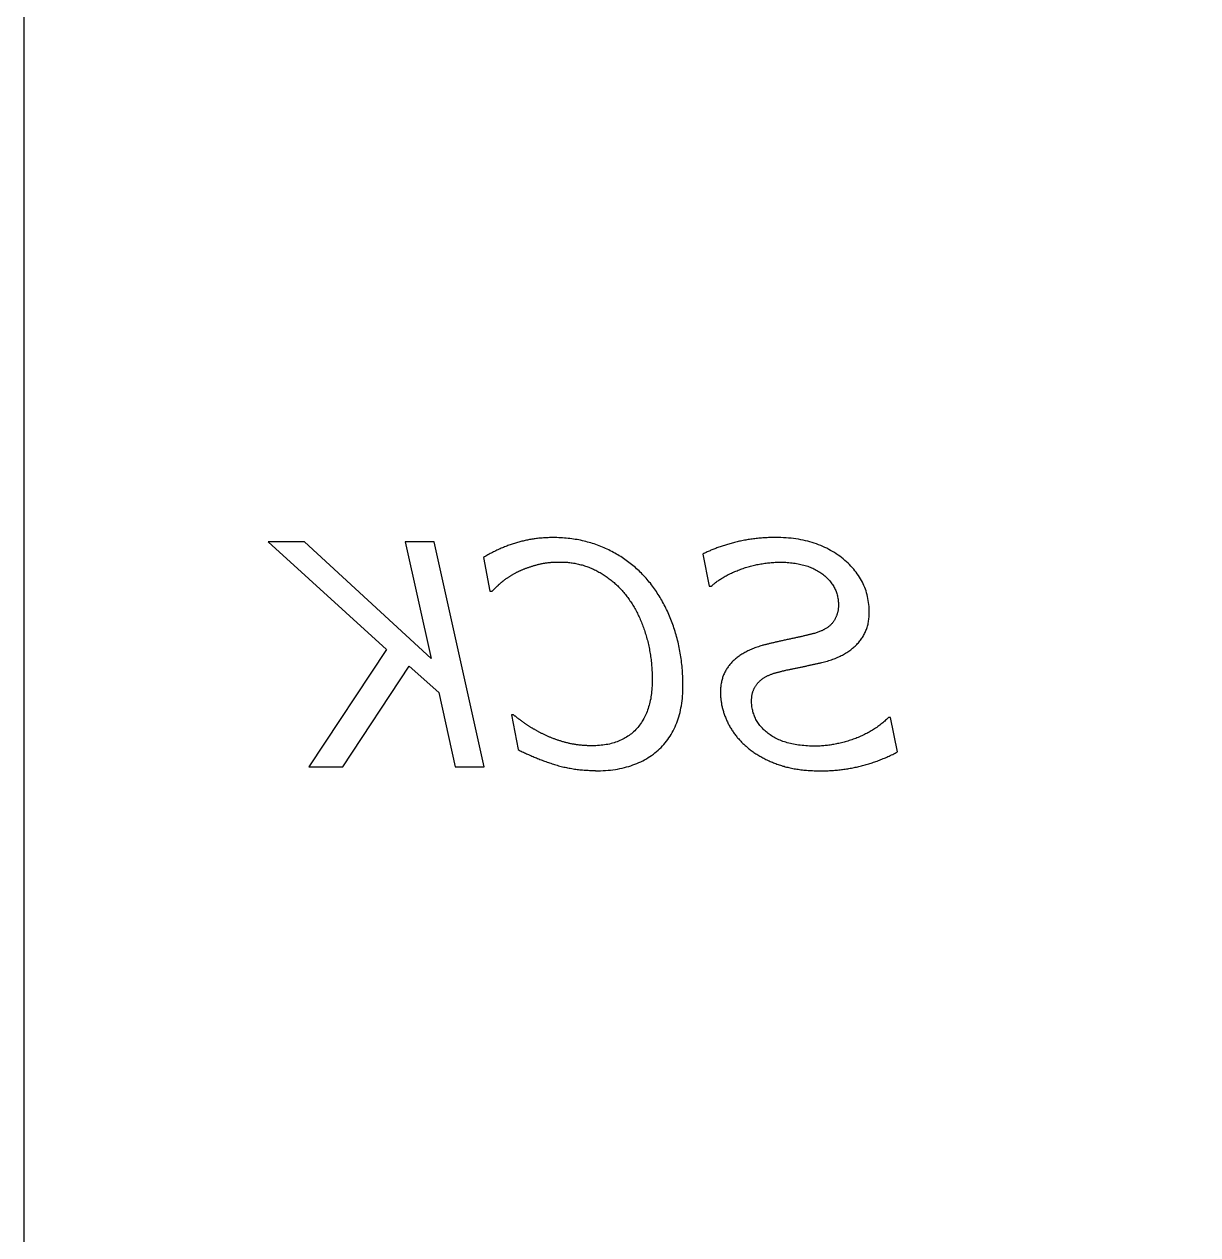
# Model space of a CAD drawing. Extents: x 0.1 to 5.4, y -0.8 to 9.9.
# Drawn here: x 0.074 to 2.662, y 4.588 to 7.257 of the extents above; entities that cross this region are included whole.
import ezdxf

# ---------------------------------------------------------------- set-up
doc = ezdxf.new("R2010")
doc.units = 0
doc.layers.add('CAPA_1', color=7, linetype='CONTINUOUS')

msp = doc.modelspace()

# ---------------------------------------------------------------- linework, layer by layer
at = {"layer": 'CAPA_1', "color": 7}
for points in [[(0.0738, 9.9262), (2.728, 9.9262), (2.728, 0.0738), (0.0738, 0.0738)], [(0.7016, 5.6199), (0.7763, 5.6199), (0.9229, 5.8416), (0.9881, 5.7839), (1.0241, 5.6199), (1.088, 5.6199), (0.9782, 6.1162), (0.9143, 6.1162), (0.9718, 5.8586), (0.6923, 6.1162), (0.6119, 6.1162), (0.8728, 5.8786)]]:
    msp.add_lwpolyline(points, close=True, dxfattribs=at)
for points in [[(1.1621, 6.1146), (1.1597, 6.1139), (1.1574, 6.1132), (1.155, 6.1124), (1.1526, 6.1117), (1.1502, 6.1109), (1.1478, 6.1101), (1.1454, 6.1093), (1.143, 6.1084), (1.1406, 6.1075), (1.1382, 6.1066), (1.1358, 6.1057), (1.1334, 6.1047), (1.131, 6.1037), (1.1285, 6.1027), (1.1261, 6.1017), (1.1237, 6.1006), (1.1213, 6.0995), (1.1188, 6.0984), (1.1164, 6.0973), (1.1139, 6.0961), (1.1115, 6.0949), (1.109, 6.0937), (1.1066, 6.0924), (1.1041, 6.0912), (1.1016, 6.0899), (1.0992, 6.0886), (1.0967, 6.0872), (1.0942, 6.0858), (1.0917, 6.0844), (1.0892, 6.083), (1.0867, 6.0816)], [(1.24, 6.1252), (1.2374, 6.1252), (1.2347, 6.1251), (1.2321, 6.1251), (1.2295, 6.125), (1.2269, 6.1249), (1.2243, 6.1248), (1.2217, 6.1246), (1.2191, 6.1245), (1.2165, 6.1243), (1.2139, 6.1241), (1.2114, 6.1238), (1.2088, 6.1236), (1.2063, 6.1233), (1.2037, 6.123), (1.2012, 6.1227), (1.1987, 6.1224), (1.1962, 6.122), (1.1937, 6.1216), (1.1912, 6.1212), (1.1887, 6.1208), (1.1863, 6.1203), (1.1838, 6.1198), (1.1814, 6.1193), (1.1789, 6.1188), (1.1765, 6.1183), (1.1741, 6.1177), (1.1717, 6.1171), (1.1693, 6.1165), (1.1669, 6.1159), (1.1645, 6.1152), (1.1621, 6.1146)], [(1.3598, 6.0995), (1.3563, 6.1012), (1.3528, 6.1027), (1.3493, 6.1043), (1.3457, 6.1057), (1.3422, 6.1071), (1.3386, 6.1085), (1.3349, 6.1098), (1.3313, 6.1111), (1.3276, 6.1123), (1.3239, 6.1134), (1.3201, 6.1145), (1.3164, 6.1155), (1.3126, 6.1165), (1.3088, 6.1175), (1.305, 6.1184), (1.3011, 6.1192), (1.2972, 6.12), (1.2933, 6.1207), (1.2893, 6.1213), (1.2854, 6.122), (1.2814, 6.1225), (1.2774, 6.123), (1.2733, 6.1235), (1.2693, 6.1239), (1.2652, 6.1242), (1.261, 6.1245), (1.2569, 6.1248), (1.2527, 6.1249), (1.2485, 6.1251), (1.2443, 6.1252), (1.24, 6.1252)], [(1.6408, 6.1144), (1.6382, 6.1137), (1.6356, 6.113), (1.633, 6.1123), (1.6305, 6.1115), (1.6279, 6.1108), (1.6254, 6.1101), (1.6229, 6.1093), (1.6205, 6.1086), (1.6181, 6.1078), (1.6156, 6.1071), (1.6133, 6.1063), (1.6109, 6.1055), (1.6086, 6.1047), (1.6062, 6.1039), (1.604, 6.1031), (1.6017, 6.1023), (1.5994, 6.1015), (1.5972, 6.1006), (1.595, 6.0998), (1.5929, 6.0989), (1.5907, 6.0981), (1.5886, 6.0972), (1.5865, 6.0963), (1.5844, 6.0955), (1.5824, 6.0946), (1.5803, 6.0937), (1.5783, 6.0927), (1.5764, 6.0918), (1.5744, 6.0909), (1.5725, 6.09), (1.5706, 6.089)], [(1.7312, 6.1254), (1.728, 6.1254), (1.7248, 6.1253), (1.7216, 6.1253), (1.7185, 6.1252), (1.7154, 6.1251), (1.7123, 6.125), (1.7092, 6.1248), (1.7061, 6.1247), (1.7031, 6.1245), (1.7, 6.1242), (1.697, 6.124), (1.694, 6.1237), (1.691, 6.1234), (1.6881, 6.1231), (1.6852, 6.1228), (1.6822, 6.1224), (1.6793, 6.1221), (1.6765, 6.1217), (1.6736, 6.1212), (1.6708, 6.1208), (1.668, 6.1203), (1.6652, 6.1198), (1.6624, 6.1193), (1.6596, 6.1188), (1.6569, 6.1182), (1.6541, 6.1176), (1.6514, 6.117), (1.6488, 6.1164), (1.6461, 6.1157), (1.6434, 6.1151), (1.6408, 6.1144)], [(1.8803, 6.0781), (1.8766, 6.0811), (1.8727, 6.084), (1.8688, 6.0868), (1.8649, 6.0895), (1.8608, 6.0921), (1.8567, 6.0946), (1.8525, 6.097), (1.8483, 6.0993), (1.8439, 6.1016), (1.8396, 6.1037), (1.8351, 6.1057), (1.8306, 6.1076), (1.826, 6.1094), (1.8213, 6.1112), (1.8165, 6.1128), (1.8117, 6.1143), (1.8069, 6.1157), (1.8019, 6.1171), (1.7969, 6.1183), (1.7918, 6.1194), (1.7866, 6.1205), (1.7814, 6.1214), (1.7761, 6.1222), (1.7707, 6.123), (1.7653, 6.1236), (1.7598, 6.1242), (1.7542, 6.1246), (1.7486, 6.1249), (1.7428, 6.1252), (1.7371, 6.1253), (1.7312, 6.1254)], [(1.4502, 6.0302), (1.4478, 6.033), (1.4454, 6.0358), (1.4429, 6.0385), (1.4404, 6.0412), (1.4379, 6.0439), (1.4353, 6.0465), (1.4327, 6.0491), (1.4301, 6.0517), (1.4274, 6.0542), (1.4247, 6.0566), (1.422, 6.0591), (1.4192, 6.0615), (1.4164, 6.0638), (1.4135, 6.0661), (1.4107, 6.0684), (1.4077, 6.0706), (1.4048, 6.0728), (1.4018, 6.075), (1.3988, 6.0771), (1.3957, 6.0792), (1.3926, 6.0812), (1.3895, 6.0833), (1.3864, 6.0852), (1.3832, 6.0871), (1.3799, 6.089), (1.3767, 6.0909), (1.3734, 6.0927), (1.37, 6.0945), (1.3666, 6.0962), (1.3632, 6.0979), (1.3598, 6.0995)], [(1.5706, 6.089), (1.5849, 6.018), (1.5894, 6.018)], [(1.0867, 6.0816), (1.1011, 6.0069), (1.1059, 6.0069)], [(1.1592, 6.0483), (1.1604, 6.0488), (1.1615, 6.0494), (1.1627, 6.05), (1.1639, 6.0506), (1.1651, 6.0512), (1.1663, 6.0517), (1.1675, 6.0523), (1.1687, 6.0528), (1.17, 6.0534), (1.1713, 6.0539), (1.1725, 6.0545), (1.1738, 6.055), (1.1751, 6.0556), (1.1765, 6.0561), (1.1778, 6.0566), (1.1791, 6.0571), (1.1805, 6.0576), (1.1819, 6.0581), (1.1833, 6.0586), (1.1847, 6.0591), (1.1861, 6.0596), (1.1875, 6.0601), (1.189, 6.0606), (1.1904, 6.0611), (1.1919, 6.0616), (1.1934, 6.062), (1.1949, 6.0625), (1.1964, 6.0629), (1.198, 6.0634), (1.1995, 6.0638), (1.2011, 6.0643)], [(1.2011, 6.0643), (1.2026, 6.0647), (1.2042, 6.0652), (1.2058, 6.0656), (1.2074, 6.066), (1.209, 6.0664), (1.2107, 6.0668), (1.2123, 6.0672), (1.2139, 6.0675), (1.2156, 6.0678), (1.2173, 6.0682), (1.2189, 6.0685), (1.2206, 6.0688), (1.2223, 6.069), (1.224, 6.0693), (1.2258, 6.0695), (1.2275, 6.0698), (1.2292, 6.07), (1.231, 6.0702), (1.2327, 6.0704), (1.2345, 6.0705), (1.2363, 6.0707), (1.2381, 6.0708), (1.2399, 6.071), (1.2417, 6.0711), (1.2435, 6.0712), (1.2454, 6.0713), (1.2472, 6.0713), (1.2491, 6.0714), (1.2509, 6.0714), (1.2528, 6.0714), (1.2547, 6.0714)], [(1.2547, 6.0714), (1.2576, 6.0714), (1.2605, 6.0714), (1.2633, 6.0713), (1.2661, 6.0711), (1.269, 6.0709), (1.2718, 6.0707), (1.2745, 6.0704), (1.2773, 6.0701), (1.2801, 6.0698), (1.2828, 6.0694), (1.2855, 6.069), (1.2882, 6.0685), (1.2909, 6.068), (1.2936, 6.0674), (1.2963, 6.0669), (1.2989, 6.0662), (1.3015, 6.0655), (1.3042, 6.0648), (1.3068, 6.0641), (1.3094, 6.0633), (1.3119, 6.0624), (1.3145, 6.0616), (1.317, 6.0606), (1.3195, 6.0597), (1.3221, 6.0587), (1.3245, 6.0576), (1.327, 6.0566), (1.3295, 6.0554), (1.3319, 6.0543), (1.3344, 6.0531), (1.3368, 6.0518)], [(1.6542, 6.0553), (1.6569, 6.0563), (1.6597, 6.0573), (1.6624, 6.0582), (1.6651, 6.0591), (1.6678, 6.0599), (1.6706, 6.0608), (1.6734, 6.0616), (1.6761, 6.0623), (1.6789, 6.0631), (1.6817, 6.0638), (1.6845, 6.0644), (1.6873, 6.0651), (1.6901, 6.0657), (1.6929, 6.0662), (1.6958, 6.0668), (1.6986, 6.0673), (1.7015, 6.0677), (1.7043, 6.0682), (1.7072, 6.0686), (1.7101, 6.069), (1.713, 6.0693), (1.7159, 6.0696), (1.7188, 6.0699), (1.7217, 6.0701), (1.7246, 6.0703), (1.7276, 6.0705), (1.7305, 6.0707), (1.7335, 6.0708), (1.7364, 6.0709), (1.7394, 6.0709), (1.7424, 6.0709)], [(1.7424, 6.0709), (1.7461, 6.0709), (1.7498, 6.0708), (1.7534, 6.0707), (1.757, 6.0705), (1.7605, 6.0702), (1.764, 6.0699), (1.7674, 6.0696), (1.7708, 6.0692), (1.7742, 6.0687), (1.7775, 6.0682), (1.7807, 6.0676), (1.7839, 6.0669), (1.787, 6.0662), (1.7901, 6.0655), (1.7932, 6.0647), (1.7962, 6.0638), (1.7991, 6.0629), (1.802, 6.0619), (1.8049, 6.0609), (1.8077, 6.0598), (1.8104, 6.0587), (1.8131, 6.0575), (1.8158, 6.0563), (1.8184, 6.055), (1.821, 6.0536), (1.8235, 6.0522), (1.8259, 6.0507), (1.8284, 6.0492), (1.8307, 6.0476), (1.833, 6.046), (1.8353, 6.0443)], [(1.9378, 5.9601), (1.9378, 5.9646), (1.9376, 5.9692), (1.9373, 5.9736), (1.9369, 5.978), (1.9363, 5.9824), (1.9357, 5.9867), (1.9349, 5.9909), (1.934, 5.9951), (1.933, 5.9993), (1.9318, 6.0034), (1.9306, 6.0075), (1.9292, 6.0115), (1.9277, 6.0154), (1.9261, 6.0193), (1.9244, 6.0232), (1.9225, 6.027), (1.9205, 6.0307), (1.9184, 6.0344), (1.9162, 6.0381), (1.9139, 6.0417), (1.9114, 6.0453), (1.9089, 6.0488), (1.9062, 6.0522), (1.9034, 6.0556), (1.9004, 6.059), (1.8974, 6.0623), (1.8942, 6.0656), (1.8909, 6.0688), (1.8875, 6.0719), (1.884, 6.075), (1.8803, 6.0781)], [(1.1273, 6.0272), (1.128, 6.0278), (1.1287, 6.0284), (1.1294, 6.029), (1.1302, 6.0296), (1.131, 6.0302), (1.1318, 6.0309), (1.1326, 6.0315), (1.1335, 6.0321), (1.1343, 6.0328), (1.1352, 6.0334), (1.1361, 6.0341), (1.1371, 6.0347), (1.138, 6.0354), (1.139, 6.0361), (1.14, 6.0367), (1.1411, 6.0374), (1.1421, 6.0381), (1.1432, 6.0388), (1.1443, 6.0395), (1.1454, 6.0402), (1.1466, 6.0409), (1.1477, 6.0416), (1.1489, 6.0423), (1.1501, 6.043), (1.1514, 6.0438), (1.1526, 6.0445), (1.1539, 6.0452), (1.1552, 6.046), (1.1565, 6.0467), (1.1579, 6.0475), (1.1592, 6.0483)], [(1.3368, 6.0518), (1.3392, 6.0506), (1.3416, 6.0493), (1.3439, 6.0479), (1.3463, 6.0466), (1.3486, 6.0452), (1.3509, 6.0438), (1.3532, 6.0423), (1.3554, 6.0408), (1.3577, 6.0393), (1.3599, 6.0377), (1.3621, 6.0361), (1.3642, 6.0345), (1.3664, 6.0329), (1.3685, 6.0312), (1.3706, 6.0295), (1.3727, 6.0277), (1.3748, 6.0259), (1.3768, 6.0241), (1.3789, 6.0223), (1.3809, 6.0204), (1.3829, 6.0185), (1.3848, 6.0165), (1.3868, 6.0145), (1.3887, 6.0125), (1.3906, 6.0105), (1.3925, 6.0084), (1.3944, 6.0063), (1.3962, 6.0041), (1.398, 6.0019), (1.3998, 5.9997), (1.4016, 5.9975)], [(1.5894, 6.018), (1.5909, 6.0194), (1.5924, 6.0208), (1.594, 6.0222), (1.5956, 6.0235), (1.5972, 6.0248), (1.5989, 6.0262), (1.6006, 6.0275), (1.6024, 6.0288), (1.6042, 6.0301), (1.6061, 6.0314), (1.608, 6.0326), (1.6099, 6.0339), (1.6119, 6.0351), (1.6139, 6.0363), (1.6159, 6.0376), (1.618, 6.0388), (1.6201, 6.04), (1.6223, 6.0411), (1.6245, 6.0423), (1.6268, 6.0435), (1.6291, 6.0446), (1.6314, 6.0457), (1.6338, 6.0468), (1.6362, 6.0479), (1.6386, 6.049), (1.6411, 6.0501), (1.6437, 6.0512), (1.6463, 6.0522), (1.6489, 6.0533), (1.6515, 6.0543), (1.6542, 6.0553)], [(1.8353, 6.0443), (1.8375, 6.0425), (1.8396, 6.0408), (1.8417, 6.039), (1.8436, 6.0372), (1.8455, 6.0353), (1.8474, 6.0334), (1.8491, 6.0315), (1.8508, 6.0296), (1.8524, 6.0276), (1.854, 6.0256), (1.8554, 6.0235), (1.8568, 6.0215), (1.8582, 6.0194), (1.8594, 6.0173), (1.8606, 6.0151), (1.8617, 6.0129), (1.8628, 6.0107), (1.8637, 6.0085), (1.8646, 6.0062), (1.8655, 6.0039), (1.8662, 6.0016), (1.8669, 5.9992), (1.8675, 5.9968), (1.868, 5.9944), (1.8685, 5.992), (1.8689, 5.9895), (1.8692, 5.987), (1.8695, 5.9844), (1.8697, 5.9819), (1.8698, 5.9793), (1.8698, 5.9766)], [(1.1059, 6.0069), (1.1066, 6.0076), (1.1073, 6.0083), (1.1079, 6.009), (1.1086, 6.0097), (1.1093, 6.0104), (1.11, 6.0111), (1.1107, 6.0118), (1.1114, 6.0125), (1.112, 6.0131), (1.1127, 6.0138), (1.1134, 6.0145), (1.1141, 6.0152), (1.1148, 6.0158), (1.1155, 6.0165), (1.1162, 6.0172), (1.1169, 6.0178), (1.1176, 6.0185), (1.1182, 6.0191), (1.1189, 6.0198), (1.1196, 6.0204), (1.1203, 6.021), (1.121, 6.0217), (1.1217, 6.0223), (1.1224, 6.0229), (1.1231, 6.0235), (1.1238, 6.0242), (1.1245, 6.0248), (1.1252, 6.0254), (1.1259, 6.026), (1.1266, 6.0266), (1.1273, 6.0272)], [(1.507, 5.9262), (1.5057, 5.93), (1.5044, 5.9338), (1.503, 5.9375), (1.5016, 5.9413), (1.5002, 5.9449), (1.4987, 5.9486), (1.4972, 5.9522), (1.4956, 5.9558), (1.4941, 5.9594), (1.4924, 5.9629), (1.4908, 5.9665), (1.4891, 5.9699), (1.4874, 5.9734), (1.4856, 5.9768), (1.4838, 5.9802), (1.482, 5.9835), (1.4801, 5.9869), (1.4782, 5.9901), (1.4763, 5.9934), (1.4743, 5.9966), (1.4723, 5.9998), (1.4702, 6.003), (1.4681, 6.0062), (1.466, 6.0093), (1.4639, 6.0123), (1.4617, 6.0154), (1.4594, 6.0184), (1.4572, 6.0214), (1.4549, 6.0244), (1.4525, 6.0273), (1.4502, 6.0302)], [(1.4016, 5.9975), (1.4033, 5.9953), (1.405, 5.993), (1.4067, 5.9908), (1.4084, 5.9885), (1.41, 5.9861), (1.4116, 5.9838), (1.4132, 5.9814), (1.4147, 5.9789), (1.4162, 5.9765), (1.4177, 5.974), (1.4192, 5.9715), (1.4207, 5.969), (1.4221, 5.9664), (1.4235, 5.9638), (1.4249, 5.9611), (1.4263, 5.9585), (1.4276, 5.9558), (1.4289, 5.953), (1.4302, 5.9503), (1.4315, 5.9475), (1.4327, 5.9447), (1.4339, 5.9418), (1.4351, 5.939), (1.4363, 5.936), (1.4374, 5.9331), (1.4385, 5.9301), (1.4396, 5.9271), (1.4407, 5.9241), (1.4418, 5.921), (1.4428, 5.918), (1.4438, 5.9148)], [(1.8698, 5.9766), (1.8698, 5.9752), (1.8698, 5.9738), (1.8697, 5.9724), (1.8696, 5.9711), (1.8695, 5.9697), (1.8693, 5.9683), (1.8692, 5.967), (1.869, 5.9657), (1.8688, 5.9643), (1.8685, 5.963), (1.8682, 5.9617), (1.8679, 5.9604), (1.8676, 5.9592), (1.8673, 5.9579), (1.8669, 5.9566), (1.8665, 5.9554), (1.8661, 5.9541), (1.8656, 5.9529), (1.8651, 5.9517), (1.8646, 5.9505), (1.8641, 5.9493), (1.8635, 5.9481), (1.8629, 5.947), (1.8623, 5.9458), (1.8617, 5.9447), (1.861, 5.9435), (1.8604, 5.9424), (1.8596, 5.9413), (1.8589, 5.9402), (1.8581, 5.9391), (1.8573, 5.938)], [(1.9104, 5.8898), (1.9121, 5.8916), (1.9138, 5.8935), (1.9154, 5.8954), (1.917, 5.8973), (1.9185, 5.8993), (1.92, 5.9013), (1.9214, 5.9033), (1.9227, 5.9053), (1.924, 5.9074), (1.9252, 5.9095), (1.9264, 5.9116), (1.9275, 5.9138), (1.9286, 5.9159), (1.9296, 5.9182), (1.9305, 5.9204), (1.9314, 5.9227), (1.9322, 5.925), (1.933, 5.9273), (1.9337, 5.9296), (1.9344, 5.932), (1.935, 5.9344), (1.9355, 5.9369), (1.936, 5.9393), (1.9364, 5.9418), (1.9368, 5.9443), (1.9371, 5.9469), (1.9374, 5.9495), (1.9376, 5.9521), (1.9377, 5.9547), (1.9378, 5.9574), (1.9378, 5.9601)], [(1.5268, 5.7982), (1.5268, 5.8026), (1.5267, 5.807), (1.5266, 5.8114), (1.5265, 5.8158), (1.5263, 5.8201), (1.5261, 5.8244), (1.5258, 5.8287), (1.5255, 5.833), (1.5251, 5.8373), (1.5248, 5.8415), (1.5243, 5.8457), (1.5238, 5.8499), (1.5233, 5.8541), (1.5228, 5.8583), (1.5222, 5.8625), (1.5215, 5.8666), (1.5209, 5.8707), (1.5201, 5.8748), (1.5194, 5.8788), (1.5186, 5.8829), (1.5177, 5.8869), (1.5168, 5.8909), (1.5159, 5.8949), (1.5149, 5.8989), (1.5139, 5.9029), (1.5129, 5.9068), (1.5118, 5.9107), (1.5107, 5.9146), (1.5095, 5.9185), (1.5083, 5.9223), (1.507, 5.9262)], [(1.8573, 5.938), (1.8565, 5.937), (1.8557, 5.9359), (1.8548, 5.9349), (1.8538, 5.9339), (1.8528, 5.9329), (1.8518, 5.9319), (1.8507, 5.9309), (1.8496, 5.93), (1.8485, 5.9291), (1.8473, 5.9281), (1.8461, 5.9272), (1.8448, 5.9264), (1.8435, 5.9255), (1.8421, 5.9247), (1.8407, 5.9238), (1.8393, 5.923), (1.8378, 5.9222), (1.8363, 5.9215), (1.8348, 5.9207), (1.8332, 5.92), (1.8315, 5.9193), (1.8299, 5.9186), (1.8281, 5.9179), (1.8264, 5.9172), (1.8246, 5.9165), (1.8228, 5.9159), (1.8209, 5.9153), (1.819, 5.9147), (1.817, 5.9141), (1.815, 5.9135), (1.813, 5.913)], [(1.4438, 5.9148), (1.4448, 5.9117), (1.4457, 5.9085), (1.4466, 5.9054), (1.4475, 5.9022), (1.4483, 5.899), (1.4491, 5.8958), (1.4499, 5.8925), (1.4507, 5.8893), (1.4514, 5.8861), (1.4521, 5.8828), (1.4527, 5.8795), (1.4533, 5.8762), (1.4539, 5.8729), (1.4545, 5.8696), (1.455, 5.8663), (1.4555, 5.8629), (1.456, 5.8596), (1.4564, 5.8562), (1.4568, 5.8528), (1.4572, 5.8494), (1.4575, 5.846), (1.4578, 5.8426), (1.4581, 5.8392), (1.4583, 5.8357), (1.4585, 5.8322), (1.4587, 5.8288), (1.4589, 5.8253), (1.459, 5.8218), (1.459, 5.8183), (1.4591, 5.8147), (1.4591, 5.8112)], [(1.7587, 5.9006), (1.7565, 5.9002), (1.7543, 5.8997), (1.7522, 5.8993), (1.7501, 5.8988), (1.748, 5.8983), (1.746, 5.8979), (1.7439, 5.8974), (1.7419, 5.897), (1.7399, 5.8966), (1.738, 5.8961), (1.736, 5.8957), (1.7341, 5.8952), (1.7322, 5.8948), (1.7303, 5.8944), (1.7285, 5.8939), (1.7266, 5.8935), (1.7248, 5.8931), (1.723, 5.8926), (1.7213, 5.8922), (1.7195, 5.8918), (1.7178, 5.8914), (1.7161, 5.8909), (1.7144, 5.8905), (1.7128, 5.8901), (1.7111, 5.8897), (1.7095, 5.8893), (1.7079, 5.8889), (1.7064, 5.8885), (1.7048, 5.8881), (1.7033, 5.8877), (1.7018, 5.8872)], [(1.813, 5.913), (1.8116, 5.9127), (1.8103, 5.9123), (1.8089, 5.912), (1.8075, 5.9116), (1.806, 5.9113), (1.8045, 5.9109), (1.803, 5.9106), (1.8015, 5.9102), (1.8, 5.9098), (1.7984, 5.9095), (1.7968, 5.9091), (1.7951, 5.9087), (1.7935, 5.9083), (1.7918, 5.9079), (1.79, 5.9075), (1.7883, 5.9071), (1.7865, 5.9067), (1.7847, 5.9063), (1.7829, 5.9059), (1.781, 5.9055), (1.7791, 5.9051), (1.7772, 5.9047), (1.7752, 5.9042), (1.7733, 5.9038), (1.7713, 5.9034), (1.7692, 5.9029), (1.7672, 5.9025), (1.7651, 5.902), (1.763, 5.9016), (1.7608, 5.9011), (1.7587, 5.9006)], [(1.7018, 5.8872), (1.6989, 5.8864), (1.6961, 5.8855), (1.6933, 5.8846), (1.6905, 5.8837), (1.6878, 5.8827), (1.6851, 5.8818), (1.6825, 5.8807), (1.6799, 5.8797), (1.6773, 5.8786), (1.6749, 5.8776), (1.6724, 5.8764), (1.67, 5.8753), (1.6677, 5.8741), (1.6654, 5.8729), (1.6631, 5.8717), (1.6609, 5.8705), (1.6587, 5.8692), (1.6566, 5.8679), (1.6545, 5.8666), (1.6525, 5.8652), (1.6505, 5.8639), (1.6486, 5.8625), (1.6467, 5.861), (1.6448, 5.8596), (1.643, 5.8581), (1.6413, 5.8566), (1.6395, 5.855), (1.6379, 5.8535), (1.6363, 5.8519), (1.6347, 5.8503), (1.6332, 5.8486)], [(1.8328, 5.8498), (1.836, 5.8505), (1.8391, 5.8513), (1.8422, 5.8522), (1.8453, 5.853), (1.8483, 5.8539), (1.8513, 5.8549), (1.8542, 5.8559), (1.8571, 5.8569), (1.86, 5.8579), (1.8627, 5.859), (1.8655, 5.8601), (1.8682, 5.8613), (1.8708, 5.8625), (1.8734, 5.8637), (1.876, 5.8649), (1.8785, 5.8662), (1.8809, 5.8676), (1.8833, 5.8689), (1.8857, 5.8703), (1.888, 5.8718), (1.8903, 5.8732), (1.8925, 5.8747), (1.8947, 5.8763), (1.8968, 5.8778), (1.8989, 5.8794), (1.9009, 5.8811), (1.9029, 5.8828), (1.9048, 5.8845), (1.9067, 5.8862), (1.9086, 5.888), (1.9104, 5.8898)], [(1.6332, 5.8486), (1.6317, 5.847), (1.6302, 5.8453), (1.6288, 5.8435), (1.6275, 5.8418), (1.6262, 5.84), (1.6249, 5.8382), (1.6237, 5.8364), (1.6225, 5.8345), (1.6214, 5.8326), (1.6204, 5.8307), (1.6194, 5.8288), (1.6184, 5.8268), (1.6175, 5.8248), (1.6166, 5.8227), (1.6158, 5.8207), (1.6151, 5.8186), (1.6143, 5.8165), (1.6137, 5.8143), (1.6131, 5.8122), (1.6125, 5.81), (1.612, 5.8078), (1.6115, 5.8055), (1.6111, 5.8032), (1.6107, 5.8009), (1.6104, 5.7986), (1.6101, 5.7962), (1.6099, 5.7938), (1.6097, 5.7914), (1.6096, 5.7889), (1.6096, 5.7865), (1.6095, 5.784)], [(1.7785, 5.8378), (1.7803, 5.8382), (1.7821, 5.8386), (1.7839, 5.839), (1.7858, 5.8394), (1.7876, 5.8398), (1.7894, 5.8402), (1.7912, 5.8406), (1.793, 5.8409), (1.7948, 5.8413), (1.7965, 5.8417), (1.7983, 5.8421), (1.8001, 5.8425), (1.8019, 5.8429), (1.8036, 5.8433), (1.8054, 5.8437), (1.8071, 5.844), (1.8089, 5.8444), (1.8106, 5.8448), (1.8123, 5.8452), (1.8141, 5.8456), (1.8158, 5.846), (1.8175, 5.8463), (1.8192, 5.8467), (1.8209, 5.8471), (1.8226, 5.8475), (1.8243, 5.8479), (1.826, 5.8482), (1.8277, 5.8486), (1.8294, 5.849), (1.8311, 5.8494), (1.8328, 5.8498)], [(1.6913, 5.8038), (1.6921, 5.8048), (1.693, 5.8057), (1.6939, 5.8067), (1.6948, 5.8076), (1.6957, 5.8085), (1.6967, 5.8094), (1.6977, 5.8103), (1.6987, 5.8112), (1.6997, 5.812), (1.7008, 5.8128), (1.7019, 5.8137), (1.703, 5.8145), (1.7041, 5.8152), (1.7053, 5.816), (1.7065, 5.8167), (1.7077, 5.8175), (1.7089, 5.8182), (1.7102, 5.8189), (1.7115, 5.8196), (1.7128, 5.8202), (1.7142, 5.8209), (1.7155, 5.8215), (1.7169, 5.8221), (1.7183, 5.8227), (1.7198, 5.8233), (1.7212, 5.8239), (1.7227, 5.8244), (1.7243, 5.825), (1.7258, 5.8255), (1.7274, 5.826), (1.729, 5.8265)], [(1.729, 5.8265), (1.7303, 5.8269), (1.7317, 5.8273), (1.7331, 5.8276), (1.7345, 5.828), (1.7359, 5.8284), (1.7373, 5.8288), (1.7387, 5.8292), (1.7402, 5.8296), (1.7417, 5.8299), (1.7432, 5.8303), (1.7447, 5.8307), (1.7462, 5.8311), (1.7478, 5.8314), (1.7493, 5.8318), (1.7509, 5.8322), (1.7525, 5.8325), (1.7541, 5.8329), (1.7558, 5.8333), (1.7574, 5.8336), (1.7591, 5.834), (1.7608, 5.8343), (1.7624, 5.8347), (1.7642, 5.8351), (1.7659, 5.8354), (1.7676, 5.8358), (1.7694, 5.8361), (1.7712, 5.8364), (1.773, 5.8368), (1.7748, 5.8371), (1.7766, 5.8375), (1.7785, 5.8378)], [(1.4591, 5.8112), (1.4591, 5.8068), (1.459, 5.8024), (1.4588, 5.7982), (1.4585, 5.794), (1.4582, 5.7898), (1.4578, 5.7857), (1.4574, 5.7817), (1.4568, 5.7778), (1.4562, 5.7739), (1.4556, 5.77), (1.4548, 5.7663), (1.454, 5.7626), (1.4531, 5.7589), (1.4521, 5.7554), (1.4511, 5.7518), (1.45, 5.7484), (1.4488, 5.745), (1.4476, 5.7417), (1.4463, 5.7384), (1.4449, 5.7352), (1.4434, 5.7321), (1.4419, 5.729), (1.4403, 5.726), (1.4386, 5.723), (1.4369, 5.7202), (1.4351, 5.7173), (1.4332, 5.7146), (1.4312, 5.7119), (1.4292, 5.7093), (1.4271, 5.7067), (1.4249, 5.7042)], [(1.4754, 5.6595), (1.4787, 5.6627), (1.4818, 5.666), (1.4849, 5.6694), (1.4878, 5.6729), (1.4906, 5.6764), (1.4934, 5.68), (1.496, 5.6837), (1.4985, 5.6875), (1.5009, 5.6914), (1.5032, 5.6954), (1.5054, 5.6994), (1.5075, 5.7036), (1.5095, 5.7078), (1.5114, 5.7121), (1.5131, 5.7165), (1.5148, 5.721), (1.5163, 5.7255), (1.5178, 5.7302), (1.5191, 5.7349), (1.5203, 5.7397), (1.5215, 5.7446), (1.5225, 5.7496), (1.5234, 5.7546), (1.5242, 5.7598), (1.5249, 5.765), (1.5255, 5.7703), (1.526, 5.7757), (1.5263, 5.7812), (1.5266, 5.7868), (1.5268, 5.7925), (1.5268, 5.7982)], [(1.6782, 5.7655), (1.6782, 5.7669), (1.6782, 5.7684), (1.6783, 5.7699), (1.6784, 5.7713), (1.6785, 5.7727), (1.6787, 5.7741), (1.6789, 5.7755), (1.6791, 5.7768), (1.6793, 5.7782), (1.6795, 5.7795), (1.6798, 5.7808), (1.6801, 5.7821), (1.6805, 5.7834), (1.6809, 5.7847), (1.6813, 5.7859), (1.6817, 5.7872), (1.6821, 5.7884), (1.6826, 5.7896), (1.6831, 5.7908), (1.6836, 5.7919), (1.6842, 5.7931), (1.6848, 5.7942), (1.6854, 5.7954), (1.686, 5.7965), (1.6867, 5.7976), (1.6874, 5.7986), (1.6881, 5.7997), (1.6889, 5.8007), (1.6896, 5.8018), (1.6904, 5.8028), (1.6913, 5.8038)], [(1.6095, 5.784), (1.6095, 5.7819), (1.6096, 5.7797), (1.6097, 5.7776), (1.6098, 5.7755), (1.6099, 5.7734), (1.6101, 5.7713), (1.6103, 5.7692), (1.6105, 5.7671), (1.6108, 5.765), (1.6111, 5.7629), (1.6115, 5.7608), (1.6118, 5.7587), (1.6122, 5.7566), (1.6127, 5.7545), (1.6131, 5.7524), (1.6136, 5.7503), (1.6141, 5.7482), (1.6147, 5.7461), (1.6153, 5.744), (1.6159, 5.742), (1.6166, 5.7399), (1.6172, 5.7378), (1.618, 5.7357), (1.6187, 5.7336), (1.6195, 5.7315), (1.6203, 5.7294), (1.6212, 5.7273), (1.622, 5.7252), (1.6229, 5.7232), (1.6239, 5.7211), (1.6249, 5.719)], [(1.7146, 5.6935), (1.7123, 5.6953), (1.71, 5.6972), (1.7079, 5.6991), (1.7058, 5.701), (1.7038, 5.703), (1.7019, 5.705), (1.7, 5.707), (1.6982, 5.7091), (1.6965, 5.7112), (1.6949, 5.7133), (1.6933, 5.7155), (1.6919, 5.7177), (1.6905, 5.7199), (1.6891, 5.7222), (1.6879, 5.7244), (1.6867, 5.7268), (1.6856, 5.7291), (1.6846, 5.7315), (1.6836, 5.7339), (1.6828, 5.7364), (1.682, 5.7389), (1.6813, 5.7414), (1.6806, 5.7439), (1.68, 5.7465), (1.6796, 5.7491), (1.6791, 5.7518), (1.6788, 5.7544), (1.6785, 5.7572), (1.6783, 5.7599), (1.6782, 5.7627), (1.6782, 5.7655)], [(1.1532, 5.7343), (1.1487, 5.7343), (1.1637, 5.6577)], [(1.1816, 5.7133), (1.1805, 5.714), (1.1795, 5.7147), (1.1784, 5.7155), (1.1774, 5.7162), (1.1764, 5.7169), (1.1753, 5.7176), (1.1743, 5.7183), (1.1733, 5.719), (1.1723, 5.7197), (1.1714, 5.7204), (1.1704, 5.7211), (1.1694, 5.7218), (1.1685, 5.7225), (1.1676, 5.7232), (1.1666, 5.7239), (1.1657, 5.7246), (1.1648, 5.7252), (1.1639, 5.7259), (1.163, 5.7266), (1.1622, 5.7272), (1.1613, 5.7279), (1.1604, 5.7286), (1.1596, 5.7292), (1.1587, 5.7299), (1.1579, 5.7305), (1.1571, 5.7312), (1.1563, 5.7318), (1.1555, 5.7324), (1.1547, 5.7331), (1.1539, 5.7337), (1.1532, 5.7343)], [(1.219, 5.6916), (1.2176, 5.6923), (1.2163, 5.693), (1.215, 5.6936), (1.2137, 5.6943), (1.2124, 5.695), (1.2111, 5.6957), (1.2098, 5.6963), (1.2085, 5.697), (1.2072, 5.6977), (1.206, 5.6984), (1.2047, 5.6991), (1.2035, 5.6998), (1.2023, 5.7005), (1.201, 5.7012), (1.1998, 5.7018), (1.1986, 5.7025), (1.1974, 5.7032), (1.1962, 5.7039), (1.1951, 5.7047), (1.1939, 5.7054), (1.1927, 5.7061), (1.1916, 5.7068), (1.1904, 5.7075), (1.1893, 5.7082), (1.1882, 5.7089), (1.1871, 5.7096), (1.1859, 5.7104), (1.1848, 5.7111), (1.1837, 5.7118), (1.1827, 5.7125), (1.1816, 5.7133)], [(1.6249, 5.719), (1.6259, 5.7169), (1.6269, 5.7149), (1.6279, 5.7128), (1.629, 5.7108), (1.6301, 5.7088), (1.6312, 5.7068), (1.6324, 5.7049), (1.6336, 5.7029), (1.6348, 5.701), (1.636, 5.6991), (1.6373, 5.6972), (1.6385, 5.6954), (1.6398, 5.6935), (1.6412, 5.6917), (1.6425, 5.6899), (1.6439, 5.6881), (1.6453, 5.6863), (1.6467, 5.6846), (1.6482, 5.6829), (1.6497, 5.6812), (1.6512, 5.6795), (1.6527, 5.6778), (1.6543, 5.6761), (1.6559, 5.6745), (1.6575, 5.6729), (1.6591, 5.6713), (1.6608, 5.6697), (1.6624, 5.6682), (1.6642, 5.6666), (1.6659, 5.6651), (1.6677, 5.6636)], [(1.98, 5.7282), (1.978, 5.7262), (1.976, 5.7243), (1.9739, 5.7224), (1.9718, 5.7206), (1.9697, 5.7188), (1.9676, 5.717), (1.9654, 5.7152), (1.9632, 5.7135), (1.961, 5.7117), (1.9588, 5.7101), (1.9565, 5.7084), (1.9542, 5.7068), (1.9518, 5.7052), (1.9495, 5.7036), (1.9471, 5.7021), (1.9447, 5.7006), (1.9422, 5.6991), (1.9397, 5.6977), (1.9372, 5.6962), (1.9347, 5.6949), (1.9321, 5.6935), (1.9295, 5.6922), (1.9269, 5.6909), (1.9243, 5.6896), (1.9216, 5.6883), (1.9189, 5.6871), (1.9162, 5.6859), (1.9134, 5.6848), (1.9106, 5.6837), (1.9078, 5.6826), (1.9049, 5.6815)], [(1.9998, 5.6525), (1.9845, 5.7282), (1.98, 5.7282)], [(1.2688, 5.6733), (1.267, 5.6738), (1.2652, 5.6743), (1.2635, 5.6748), (1.2618, 5.6752), (1.26, 5.6757), (1.2583, 5.6763), (1.2566, 5.6768), (1.2549, 5.6773), (1.2533, 5.6778), (1.2516, 5.6784), (1.2499, 5.6789), (1.2483, 5.6795), (1.2466, 5.68), (1.245, 5.6806), (1.2434, 5.6812), (1.2418, 5.6818), (1.2402, 5.6824), (1.2386, 5.683), (1.237, 5.6836), (1.2355, 5.6842), (1.2339, 5.6849), (1.2324, 5.6855), (1.2308, 5.6861), (1.2293, 5.6868), (1.2278, 5.6875), (1.2263, 5.6881), (1.2248, 5.6888), (1.2233, 5.6895), (1.2219, 5.6902), (1.2204, 5.6909), (1.219, 5.6916)], [(1.4249, 5.7042), (1.4227, 5.7018), (1.4204, 5.6994), (1.418, 5.6972), (1.4156, 5.695), (1.4131, 5.6929), (1.4106, 5.6909), (1.408, 5.689), (1.4053, 5.6871), (1.4025, 5.6853), (1.3997, 5.6836), (1.3969, 5.682), (1.3939, 5.6805), (1.3909, 5.679), (1.3879, 5.6776), (1.3848, 5.6763), (1.3816, 5.6751), (1.3783, 5.6739), (1.375, 5.6729), (1.3717, 5.6719), (1.3682, 5.671), (1.3647, 5.6701), (1.3612, 5.6694), (1.3575, 5.6687), (1.3538, 5.6681), (1.3501, 5.6676), (1.3463, 5.6672), (1.3424, 5.6668), (1.3385, 5.6665), (1.3345, 5.6663), (1.3304, 5.6662), (1.3263, 5.6662)], [(1.8187, 5.6655), (1.8143, 5.6655), (1.8101, 5.6656), (1.8058, 5.6657), (1.8017, 5.6659), (1.7976, 5.6662), (1.7936, 5.6665), (1.7896, 5.6669), (1.7857, 5.6673), (1.7819, 5.6678), (1.7781, 5.6684), (1.7745, 5.669), (1.7708, 5.6697), (1.7673, 5.6704), (1.7638, 5.6712), (1.7604, 5.672), (1.757, 5.6729), (1.7537, 5.6739), (1.7505, 5.6749), (1.7473, 5.676), (1.7442, 5.6771), (1.7412, 5.6783), (1.7382, 5.6796), (1.7353, 5.6809), (1.7325, 5.6822), (1.7298, 5.6837), (1.7271, 5.6851), (1.7244, 5.6867), (1.7219, 5.6883), (1.7194, 5.69), (1.717, 5.6917), (1.7146, 5.6935)], [(1.3263, 5.6662), (1.3243, 5.6662), (1.3224, 5.6662), (1.3204, 5.6663), (1.3185, 5.6663), (1.3166, 5.6664), (1.3146, 5.6665), (1.3127, 5.6665), (1.3108, 5.6667), (1.3089, 5.6668), (1.307, 5.6669), (1.3051, 5.6671), (1.3032, 5.6673), (1.3014, 5.6674), (1.2995, 5.6676), (1.2976, 5.6679), (1.2958, 5.6681), (1.2939, 5.6683), (1.2921, 5.6686), (1.2903, 5.6689), (1.2884, 5.6692), (1.2866, 5.6695), (1.2848, 5.6698), (1.283, 5.6701), (1.2812, 5.6705), (1.2794, 5.6708), (1.2776, 5.6712), (1.2758, 5.6716), (1.2741, 5.672), (1.2723, 5.6724), (1.2705, 5.6729), (1.2688, 5.6733)], [(1.3336, 5.6109), (1.3394, 5.611), (1.3451, 5.6111), (1.3507, 5.6114), (1.3563, 5.6117), (1.3617, 5.6122), (1.3671, 5.6127), (1.3724, 5.6134), (1.3777, 5.6141), (1.3828, 5.615), (1.3879, 5.616), (1.3928, 5.617), (1.3977, 5.6182), (1.4026, 5.6195), (1.4073, 5.6208), (1.4119, 5.6223), (1.4165, 5.6239), (1.421, 5.6255), (1.4254, 5.6273), (1.4298, 5.6292), (1.434, 5.6311), (1.4382, 5.6332), (1.4423, 5.6354), (1.4463, 5.6377), (1.4502, 5.6401), (1.454, 5.6425), (1.4578, 5.6451), (1.4615, 5.6478), (1.4651, 5.6506), (1.4686, 5.6535), (1.472, 5.6564), (1.4754, 5.6595)], [(1.6677, 5.6636), (1.6696, 5.662), (1.6715, 5.6605), (1.6734, 5.659), (1.6754, 5.6574), (1.6774, 5.656), (1.6794, 5.6545), (1.6814, 5.653), (1.6835, 5.6516), (1.6856, 5.6502), (1.6877, 5.6488), (1.6898, 5.6475), (1.6919, 5.6462), (1.6941, 5.6448), (1.6963, 5.6435), (1.6985, 5.6423), (1.7007, 5.641), (1.7029, 5.6398), (1.7052, 5.6386), (1.7075, 5.6374), (1.7098, 5.6363), (1.7121, 5.6351), (1.7145, 5.634), (1.7169, 5.6329), (1.7193, 5.6319), (1.7217, 5.6308), (1.7241, 5.6298), (1.7266, 5.6288), (1.7291, 5.6278), (1.7316, 5.6269), (1.7341, 5.6259), (1.7366, 5.625)], [(1.9049, 5.6815), (1.902, 5.6805), (1.8992, 5.6795), (1.8963, 5.6785), (1.8934, 5.6776), (1.8906, 5.6767), (1.8877, 5.6759), (1.8849, 5.6751), (1.8821, 5.6743), (1.8792, 5.6735), (1.8764, 5.6728), (1.8736, 5.6721), (1.8708, 5.6715), (1.868, 5.6709), (1.8652, 5.6703), (1.8624, 5.6697), (1.8596, 5.6692), (1.8569, 5.6687), (1.8541, 5.6683), (1.8513, 5.6679), (1.8486, 5.6675), (1.8458, 5.6671), (1.8431, 5.6668), (1.8403, 5.6665), (1.8376, 5.6663), (1.8349, 5.6661), (1.8322, 5.6659), (1.8295, 5.6657), (1.8268, 5.6656), (1.8241, 5.6655), (1.8214, 5.6655), (1.8187, 5.6655)], [(1.1637, 5.6577), (1.1659, 5.6566), (1.1681, 5.6554), (1.1703, 5.6543), (1.1725, 5.6532), (1.1748, 5.6521), (1.1771, 5.651), (1.1794, 5.6499), (1.1817, 5.6488), (1.184, 5.6477), (1.1864, 5.6467), (1.1888, 5.6456), (1.1912, 5.6445), (1.1936, 5.6435), (1.1961, 5.6424), (1.1985, 5.6414), (1.201, 5.6404), (1.2036, 5.6393), (1.2061, 5.6383), (1.2086, 5.6373), (1.2112, 5.6363), (1.2138, 5.6353), (1.2164, 5.6343), (1.2191, 5.6333), (1.2217, 5.6324), (1.2244, 5.6314), (1.2271, 5.6304), (1.2299, 5.6295), (1.2326, 5.6285), (1.2354, 5.6276), (1.2382, 5.6267), (1.241, 5.6257)], [(1.9177, 5.6211), (1.9204, 5.6218), (1.9231, 5.6225), (1.9258, 5.6232), (1.9285, 5.624), (1.9312, 5.6247), (1.9338, 5.6255), (1.9365, 5.6263), (1.9392, 5.6272), (1.9419, 5.628), (1.9445, 5.6289), (1.9472, 5.6298), (1.9499, 5.6307), (1.9525, 5.6317), (1.9552, 5.6326), (1.9578, 5.6336), (1.9605, 5.6346), (1.9631, 5.6357), (1.9657, 5.6367), (1.9684, 5.6378), (1.971, 5.6389), (1.9737, 5.64), (1.9763, 5.6412), (1.9789, 5.6423), (1.9815, 5.6435), (1.9841, 5.6447), (1.9868, 5.646), (1.9894, 5.6472), (1.992, 5.6485), (1.9946, 5.6498), (1.9972, 5.6511), (1.9998, 5.6525)], [(1.241, 5.6257), (1.2438, 5.6248), (1.2466, 5.624), (1.2494, 5.6232), (1.2523, 5.6223), (1.2551, 5.6216), (1.258, 5.6208), (1.2609, 5.6201), (1.2638, 5.6194), (1.2667, 5.6188), (1.2696, 5.6182), (1.2725, 5.6176), (1.2755, 5.617), (1.2784, 5.6165), (1.2814, 5.6159), (1.2844, 5.6155), (1.2873, 5.615), (1.2903, 5.6146), (1.2934, 5.6142), (1.2964, 5.6138), (1.2994, 5.6135), (1.3025, 5.6132), (1.3055, 5.6129), (1.3086, 5.6127), (1.3117, 5.6124), (1.3148, 5.6123), (1.3179, 5.6121), (1.321, 5.612), (1.3241, 5.6119), (1.3273, 5.6118), (1.3304, 5.6117), (1.3336, 5.6117)], [(1.3336, 5.6117), (1.3336, 5.6109)], [(1.7366, 5.625), (1.7392, 5.6241), (1.7418, 5.6233), (1.7444, 5.6224), (1.747, 5.6216), (1.7497, 5.6209), (1.7524, 5.6201), (1.7551, 5.6194), (1.7579, 5.6187), (1.7607, 5.6181), (1.7635, 5.6174), (1.7663, 5.6168), (1.7692, 5.6163), (1.7721, 5.6157), (1.775, 5.6152), (1.778, 5.6147), (1.781, 5.6143), (1.784, 5.6139), (1.7871, 5.6135), (1.7902, 5.6131), (1.7933, 5.6128), (1.7964, 5.6125), (1.7996, 5.6122), (1.8028, 5.6119), (1.8061, 5.6117), (1.8093, 5.6115), (1.8126, 5.6114), (1.816, 5.6112), (1.8193, 5.6111), (1.8227, 5.6111), (1.8261, 5.611), (1.8296, 5.611)], [(1.8296, 5.6109), (1.8325, 5.6109), (1.8355, 5.6109), (1.8385, 5.611), (1.8414, 5.6111), (1.8444, 5.6112), (1.8473, 5.6113), (1.8502, 5.6114), (1.8532, 5.6116), (1.8561, 5.6118), (1.859, 5.612), (1.8619, 5.6122), (1.8647, 5.6124), (1.8676, 5.6127), (1.8705, 5.613), (1.8733, 5.6133), (1.8762, 5.6136), (1.879, 5.614), (1.8818, 5.6143), (1.8846, 5.6147), (1.8875, 5.6152), (1.8902, 5.6156), (1.893, 5.6161), (1.8958, 5.6165), (1.8986, 5.617), (1.9013, 5.6175), (1.9041, 5.6181), (1.9068, 5.6187), (1.9096, 5.6192), (1.9123, 5.6198), (1.915, 5.6205), (1.9177, 5.6211)], [(1.8296, 5.611), (1.8296, 5.6109)]]:
    msp.add_lwpolyline(points, dxfattribs=at)

doc.saveas('drawing.dxf')
